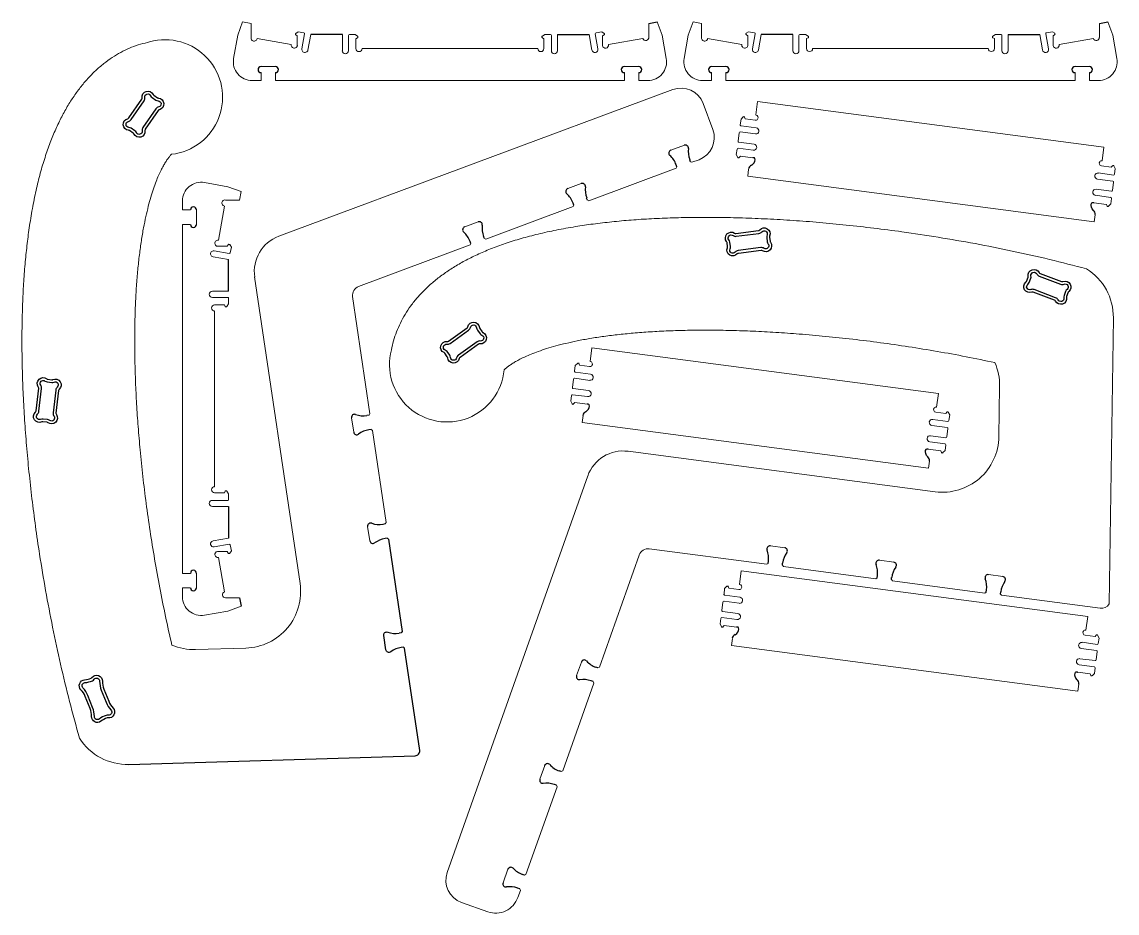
# Paper-space layout 'cutting parts' of a CAD drawing. Header units: millimetres. Extents: x 17 to 1191, y 3450 to 4881.
# Drawn here: x 25 to 1191, y 3450 to 4398 of the extents above; entities that cross this region are included whole.
import ezdxf

# ---------------------------------------------------------------- set-up
doc = ezdxf.new("R2010")
doc.units = ezdxf.units.MM
doc.layers.add('Corte', color=170, linetype='Continuous')

# ---------------------------------------------------------------- blocks, each defined once
blk = doc.blocks.new('base')
at = {"layer": 'Corte', "color": 7, "linetype": 'Continuous', "lineweight": 15}
for p, q in [((180.1, 4878.8), (205, 4874.4)), ((205, 4874.4), (219.1, 4869.3)), ((217.5, 4860.2), (202.5, 4860.2)), ((219.1, 4869.3), (217.5, 4860.2)), ((156.6, 4859.1), (156.6, 4849.6)), ((156.6, 4849.6), (165.1, 4849.6)), ((171.6, 4834.3), (171.6, 4849.6)), ((201.3, 4853.8), (194.9, 4817.4)), ((156.6, 4648.6), (156.6, 4834.3)), ((156.6, 4834.3), (165.1, 4834.3)), ((206.4, 4803.3), (190.4, 4806.1)), ((193.8, 4811), (204.3, 4811)), ((204.3, 4811), (205.2, 4812.6)), ((206.9, 4812.7), (208.7, 4810.2)), ((208.7, 4810.2), (207.6, 4804.1)), ((205.7, 4796.8), (189.2, 4799.7)), ((205.7, 4763.1), (188.4, 4763.1)), ((204.7, 4756.6), (188.4, 4756.6)), ((205.7, 4755.6), (205.7, 4749.6)), ((201.2, 4748.6), (190.7, 4748.6)), ((202.2, 4747), (201.2, 4748.6)), ((205.7, 4749.6), (203.9, 4746.9)), ((190.7, 4742.1), (190.7, 4648.6)), ((156.6, 4648.6), (156.6, 4463)), ((190.7, 4555.1), (190.7, 4648.6)), ((201.2, 4548.6), (190.7, 4548.6)), ((202.2, 4550.3), (201.2, 4548.6)), ((205.7, 4547.6), (203.9, 4550.3)), ((205.7, 4541.6), (205.7, 4547.6)), ((204.7, 4540.6), (188.4, 4540.6)), ((205.7, 4534.1), (188.4, 4534.1)), ((205.7, 4500.4), (189.2, 4497.5)), ((206.4, 4494), (190.4, 4491.1)), ((206.9, 4484.6), (208.7, 4487.1)), ((208.7, 4487.1), (207.6, 4493.2)), ((193.8, 4486.3), (204.3, 4486.3)), ((201.4, 4443.3), (194.9, 4479.9)), ((204.3, 4486.3), (205.2, 4484.6)), ((156.6, 4463), (165.1, 4463)), ((171.6, 4463), (171.6, 4447.7)), ((156.6, 4438.1), (156.6, 4447.7)), ((156.6, 4447.7), (165.1, 4447.7)), ((217.5, 4437), (202.5, 4437)), ((180.1, 4418.4), (205, 4422.8)), ((205, 4422.8), (219.1, 4428))]:
    blk.add_line(p, q, dxfattribs=at)
at = {"layer": 'Corte'}
for p, q in [((205.7, 4763.1), (205.7, 4796.8)), ((205.7, 4534.1), (205.7, 4500.4)), ((217.5, 4437), (219.1, 4428))]:
    blk.add_line(p, q, dxfattribs=at)
at = {"layer": 'Corte', "color": 7, "linetype": 'Continuous', "lineweight": 15}
for centre, radius, start, end in [((176.6, 4859.1), 20, 80, 180), ((201.9, 4857), 3.25, 79.9999, 259.9999), ((194.4, 4814.2), 3.25, 79.9999, 259.9999), ((206.1, 4812.1), 1, 34.4968, 150), ((189.8, 4802.9), 3.25, 79.9999, 259.9999), ((206.6, 4804.3), 1, 260, 350), ((188.4, 4759.9), 3.25, 90, 270), ((204.7, 4755.6), 1, 0, 90), ((190.7, 4745.4), 3.25, 90, 270), ((203, 4747.5), 1, 210, 325.5032), ((190.7, 4551.9), 3.25, 90, 270), ((203, 4549.8), 1, 34.4968, 150), ((188.4, 4537.4), 3.25, 90, 270), ((204.7, 4541.6), 1, 270, 0), ((189.8, 4494.3), 3.25, 100.0001, 280.0001), ((206.6, 4493), 1, 10, 100), ((194.4, 4483.1), 3.25, 100.0001, 280.0001), ((206.1, 4485.1), 1, 210, 325.5032), ((202.5, 4440.3), 3.25, 110, 280.0001), ((176.6, 4438.1), 20, 180, 280)]:
    blk.add_arc(centre, radius, start, end, dxfattribs=at)
at = {"layer": 'Corte'}
for centre, start, end in [((168.4, 4849.6), 0, 180), ((168.4, 4834.3), 180, 0), ((168.4, 4463), 0, 180), ((168.4, 4447.7), 180, 0)]:
    blk.add_arc(centre, 3.25, start, end, dxfattribs=at)

psp = doc.layouts.new('cutting parts')

# ---------------------------------------------------------------- linework, layer by layer
for points in [[(143.6, 4279.7), (139.8, 4282.4, 0.133711), (138.8, 4282.7, -0.85779), (137.8, 4295, 0.18546), (138.9, 4295.8), (152.7, 4315.9, 0.185461), (153.1, 4317.3, -0.857789), (164.9, 4320.8, 0.133711), (165.6, 4319.9), (169.5, 4317.3, 0.13371), (170.4, 4317, -0.857788), (171.5, 4304.6, 0.18546), (170.3, 4303.8), (156.5, 4283.8, 0.185461), (156.2, 4282.4, -0.857791), (144.3, 4278.9, 0.133712)], [(821.3, 4164.5, 0.133712), (821.7, 4163.5, -0.857791), (813.2, 4154.5, 0.185461), (811.8, 4154.9), (787.7, 4151.7, 0.18546), (786.4, 4151.1, -0.857788), (775.9, 4157.6, 0.13371), (776.1, 4158.6), (775.5, 4163.2, 0.133711), (775.1, 4164.2, -0.857789), (783.6, 4173.2, 0.185461), (785, 4172.9), (809.1, 4176, 0.18546), (810.3, 4176.7, -0.85779), (820.8, 4170.2, 0.133711), (820.7, 4169.1)], [(1136.9, 4105.9, 0.133712), (1136.8, 4104.8, -0.857791), (1125.1, 4100.9, 0.185461), (1124.1, 4101.8), (1101.3, 4110.4, 0.18546), (1099.8, 4110.4, -0.857788), (1093.6, 4121.1, 0.13371), (1094.2, 4121.9), (1095.9, 4126.3, 0.133711), (1096, 4127.3, -0.857789), (1107.7, 4131.3, 0.185461), (1108.8, 4130.3), (1131.5, 4121.8, 0.18546), (1133, 4121.8, -0.85779), (1139.2, 4111.1, 0.133711), (1138.6, 4110.3)], [(474.4, 4046.1, -0.857789), (477.7, 4058, 0.185461), (479.1, 4058.4), (498.9, 4072.5, 0.18546), (499.7, 4073.7, -0.85779), (512, 4072.9, 0.133711), (512.4, 4071.9), (515.1, 4068.1, 0.133712), (515.9, 4067.4, -0.857791), (512.6, 4055.5, 0.185461), (511.2, 4055.1), (491.4, 4041, 0.18546), (490.6, 4039.8, -0.857788), (478.3, 4040.7, 0.13371), (477.9, 4041.6), (475.2, 4045.5, 0.133711)], [(57.2, 4017.3, 0.13371), (58.2, 4017.5, -0.857788), (64.9, 4007.1, 0.18546), (64.3, 4005.8), (61.5, 3981.7, 0.185461), (61.9, 3980.3, -0.857791), (53, 3971.6, 0.133712), (52, 3972), (47.4, 3972.6, 0.133711), (46.4, 3972.4, -0.85779), (39.7, 3982.8, 0.18546), (40.3, 3984.1), (43.1, 4008.2, 0.185461), (42.7, 4009.6, -0.857789), (51.6, 4018.3, 0.133711), (52.6, 4017.9)], [(99.8, 3700.5, -0.716548), (110.9, 3696.5, 0.097818), (112.5, 3688.1), (117.6, 3675.2, 0.097818), (122.2, 3668, -0.71655), (116.7, 3657.5, 0.120115), (115.8, 3657.4, 0.083421), (109.3, 3653.9, -0.628953), (99.3, 3659, 0.097818), (97.7, 3667.4), (92.6, 3680.3, 0.097818), (88, 3687.5, -0.628952), (92, 3698, 0.083422), (99, 3699.9, 0.120112)]]:
    psp.add_lwpolyline(points, format="xyb", close=True)
at = {"layer": 'Corte', "color": 7, "linetype": 'Continuous', "lineweight": 15}
for p, q in [((734.3, 4383.9), (739.4, 4398)), ((739.4, 4398), (748.5, 4396.4)), ((748.5, 4396.4), (748.5, 4381.4)), ((1171.7, 4396.4), (1171.7, 4381.4)), ((1185.9, 4383.9), (1180.8, 4398)), ((729.9, 4359), (734.3, 4383.9)), ((796, 4385.9), (798.5, 4387.6)), ((797.7, 4383.2), (796.1, 4384.2)), ((797.7, 4372.7), (797.7, 4383.2)), ((798.5, 4387.6), (804.6, 4386.5)), ((805.4, 4385.4), (802.6, 4369.3)), ((811.9, 4384.7), (809, 4368.2)), ((845.6, 4384.7), (845.6, 4367.4)), ((852.1, 4383.7), (852.1, 4367.4)), ((853.1, 4384.7), (859.1, 4384.7)), ((859.1, 4384.7), (861.8, 4382.8)), ((1061.1, 4384.7), (1058.4, 4382.8)), ((1067.1, 4384.7), (1061.1, 4384.7)), ((1068.1, 4383.7), (1068.1, 4367.4)), ((1074.6, 4384.7), (1074.6, 4367.4)), ((1108.3, 4384.7), (1111.2, 4368.2)), ((1114.8, 4385.4), (1117.6, 4369.3)), ((1121.7, 4387.6), (1115.6, 4386.5)), ((1124.2, 4385.9), (1121.7, 4387.6)), ((1122.5, 4383.2), (1124.1, 4384.2)), ((1122.5, 4372.7), (1122.5, 4383.2)), ((1190.3, 4359), (1185.9, 4383.9)), ((754.9, 4380.3), (791.3, 4373.9)), ((861.7, 4381.1), (860.1, 4380.2)), ((860.1, 4380.2), (860.1, 4369.7)), ((1058.5, 4381.1), (1060.1, 4380.2)), ((1060.1, 4380.2), (1060.1, 4369.7)), ((1165.4, 4380.3), (1128.9, 4373.9)), ((866.6, 4369.7), (960.1, 4369.7)), ((1053.6, 4369.7), (960.1, 4369.7)), ((774.4, 4350.5), (759.1, 4350.5)), ((1145.8, 4350.5), (1161.1, 4350.5)), ((749.6, 4335.5), (759.1, 4335.5)), ((759.1, 4335.5), (759.1, 4344)), ((774.4, 4335.5), (774.4, 4344)), ((960.1, 4335.5), (774.4, 4335.5)), ((960.1, 4335.5), (1145.8, 4335.5)), ((1145.8, 4335.5), (1145.8, 4344)), ((1161.1, 4335.5), (1161.1, 4344)), ((1170.6, 4335.5), (1161.1, 4335.5)), ((718, 4326), (298.5, 4169.9)), ((806.1, 4299), (808, 4313.3)), ((808, 4313.3), (1176.6, 4264.7)), ((760.5, 4283.5), (750.1, 4311.3)), ((789.6, 4288.5), (790.4, 4294.5)), ((790.4, 4294.5), (792.6, 4296.9)), ((794.2, 4296.6), (794.9, 4294.9)), ((794.9, 4294.9), (805.4, 4293.5)), ((788.5, 4280.1), (787.3, 4271.2)), ((789.6, 4281), (805.7, 4278.8)), ((790.4, 4287.4), (806.6, 4285.3)), ((730.1, 4266.8), (715.7, 4261.5)), ((788.1, 4270.1), (804.3, 4267.9)), ((786.2, 4262.7), (785.4, 4256.8)), ((785.4, 4256.8), (786.9, 4253.9)), ((787.3, 4263.6), (803.5, 4261.5)), ((789.7, 4255.2), (788.6, 4253.7)), ((802.9, 4253.5), (789.7, 4255.2)), ((1174.7, 4250.3), (1176.6, 4264.7)), ((628.6, 4207.8), (721.4, 4242.3)), ((721.4, 4242.3), (722.2, 4243.9)), ((738.2, 4248.6), (736.6, 4249.2)), ((738.2, 4248.6), (745.7, 4251.4)), ((1184.4, 4243.5), (1174, 4244.9)), ((1185.6, 4245), (1184.4, 4243.5)), ((1188.7, 4241.9), (1187.2, 4244.9)), ((1187.9, 4236), (1188.7, 4241.9)), ((797.5, 4234), (798.5, 4241.5)), ((1166.1, 4185.4), (797.5, 4234)), ((1186, 4228.7), (1169.8, 4230.8)), ((1186.8, 4235.1), (1170.7, 4237.3)), ((219.5, 4227.1), (244.4, 4222.7)), ((244.4, 4222.7), (258.5, 4217.6)), ((620.4, 4226), (606, 4220.7)), ((1184.5, 4217.8), (1168.4, 4219.9)), ((1186.8, 4227.6), (1185.7, 4218.7)), ((196, 4207.4), (196, 4197.9)), ((256.9, 4208.5), (241.9, 4208.5)), ((258.5, 4217.6), (256.9, 4208.5)), ((628.6, 4207.8), (627, 4208.4)), ((1183.7, 4211.3), (1167.5, 4213.5)), ((1184.5, 4210.2), (1183.8, 4204.3)), ((196, 4197.9), (204.5, 4197.9)), ((211, 4182.6), (211, 4197.9)), ((240.8, 4202.1), (234.4, 4165.7)), ((518.9, 4167), (611.7, 4201.5)), ((611.7, 4201.5), (612.6, 4203.1)), ((1166, 4205.6), (1179.2, 4203.9)), ((1179.2, 4203.9), (1179.9, 4202.1)), ((1183.8, 4204.3), (1181.6, 4201.8)), ((510.8, 4185.2), (496.4, 4179.8)), ((1166.1, 4185.4), (1167.1, 4192.9)), ((196, 3996.9), (196, 4182.6)), ((196, 4182.6), (204.5, 4182.6)), ((243.7, 4159.3), (244.7, 4160.9)), ((246.4, 4161), (248.1, 4158.5)), ((383.5, 4116.6), (502.1, 4160.7)), ((502.1, 4160.7), (502.9, 4162.2)), ((518.9, 4167), (517.3, 4167.6)), ((245.9, 4151.6), (229.8, 4154.4)), ((233.2, 4159.3), (243.7, 4159.3)), ((248.1, 4158.5), (247, 4152.4)), ((245.2, 4145.1), (228.7, 4148)), ((321.2, 3800.6), (272.9, 4126.6)), ((245.2, 4111.4), (227.9, 4111.4)), ((244.2, 4104.9), (227.9, 4104.9)), ((245.2, 4103.9), (245.2, 4097.9)), ((377.1, 4105.7), (395.5, 3981)), ((240.7, 4096.9), (230.2, 4096.9)), ((230.2, 4090.4), (230.2, 3996.9)), ((241.6, 4095.3), (240.7, 4096.9)), ((245.2, 4097.9), (243.3, 4095.2)), ((1182.3, 3778.7), (1186.6, 4083.2)), ((629.8, 4036.8), (631.7, 4051.1)), ((631.7, 4051.1), (1000.4, 4002.5)), ((613.3, 4026.3), (614.1, 4032.3)), ((614.1, 4032.3), (616.3, 4034.7)), ((618, 4034.4), (618.7, 4032.7)), ((618.7, 4032.7), (629.1, 4031.3)), ((614.2, 4025.2), (630.4, 4023.1)), ((612.2, 4017.9), (611.1, 4009)), ((613.4, 4018.8), (629.5, 4016.6)), ((1064.8, 3956.7), (1065.6, 4010.4)), ((609.9, 4000.6), (609.2, 3994.6)), ((611.1, 4001.4), (627.2, 3999.3)), ((611.9, 4007.9), (628.1, 4005.7)), ((998.5, 3988.2), (1000.4, 4002.5)), ((196, 3996.9), (196, 3811.3)), ((230.2, 3903.4), (230.2, 3996.9)), ((609.2, 3994.6), (610.7, 3991.7)), ((613.5, 3993), (612.3, 3991.5)), ((626.7, 3991.3), (613.5, 3993)), ((376, 3976.8), (378.3, 3961.6)), ((395.5, 3981), (394.6, 3979.5)), ((621.3, 3971.8), (622.3, 3979.3)), ((1010.6, 3973), (994.4, 3975.1)), ((1008.2, 3981.3), (997.8, 3982.7)), ((1009.3, 3982.9), (1008.2, 3981.3)), ((1012.5, 3979.8), (1011, 3982.7)), ((1011.7, 3973.8), (1012.5, 3979.8)), ((398.2, 3963.2), (396.8, 3964.3)), ((412.7, 3865.3), (398.2, 3963.2)), ((989.9, 3923.2), (621.3, 3971.8)), ((1009.7, 3966.5), (993.6, 3968.6)), ((1010.6, 3965.4), (1009.4, 3956.5)), ((1007.5, 3949.2), (991.3, 3951.3)), ((1008.3, 3955.6), (992.1, 3957.7)), ((997, 3898.1), (670.3, 3941.2)), ((989.7, 3943.5), (1002.9, 3941.7)), ((1002.9, 3941.7), (1003.7, 3939.9)), ((1007.5, 3942.1), (1005.3, 3939.7)), ((1008.3, 3948), (1007.5, 3942.1)), ((989.9, 3923.2), (990.9, 3930.7)), ((477.9, 3493.1), (627.3, 3914.9)), ((240.7, 3896.9), (230.2, 3896.9)), ((241.6, 3898.6), (240.7, 3896.9)), ((245.2, 3895.9), (243.3, 3898.6)), ((245.2, 3889.9), (245.2, 3895.9)), ((244.2, 3888.9), (227.9, 3888.9)), ((245.2, 3882.4), (227.9, 3882.4)), ((393.1, 3861), (395.4, 3845.9)), ((412.7, 3865.3), (411.7, 3863.8)), ((245.2, 3848.8), (228.7, 3845.9)), ((415.3, 3847.5), (414, 3848.6)), ((245.9, 3842.3), (229.8, 3839.4)), ((233.2, 3834.6), (243.7, 3834.6)), ((243.7, 3834.6), (244.7, 3832.9)), ((246.4, 3832.9), (248.1, 3835.4)), ((248.1, 3835.4), (247, 3841.5)), ((692.8, 3837.4), (817.8, 3820.9)), ((836.9, 3838.5), (821.7, 3840.5)), ((240.8, 3791.6), (234.4, 3828.2)), ((682, 3830.8), (639.8, 3711.5)), ((952.9, 3823.2), (937.7, 3825.2)), ((196, 3811.3), (204.5, 3811.3)), ((211, 3811.3), (211, 3796)), ((788.8, 3799.6), (790.7, 3813.9)), ((790.7, 3813.9), (1159.3, 3765.3)), ((817.8, 3820.9), (819.2, 3821.9)), ((835.6, 3818.5), (834.4, 3819.9)), ((933.7, 3805.6), (835.6, 3818.5)), ((933.7, 3805.6), (935.2, 3806.6)), ((951.6, 3803.2), (950.4, 3804.6)), ((1049.8, 3790.3), (951.6, 3803.2)), ((1069, 3807.9), (1053.8, 3809.9)), ((196, 3786.5), (196, 3796)), ((196, 3796), (204.5, 3796)), ((772.3, 3789.1), (773, 3795.1)), ((773, 3795.1), (775.2, 3797.5)), ((773.1, 3788), (789.3, 3785.9)), ((776.9, 3797.2), (777.6, 3795.5)), ((777.6, 3795.5), (788, 3794.1)), ((1051.3, 3791.3), (1049.8, 3790.3)), ((1067.7, 3787.9), (1066.5, 3789.3)), ((1172.5, 3774.1), (1067.7, 3787.9)), ((256.9, 3785.3), (241.9, 3785.3)), ((244.4, 3771.2), (258.5, 3776.3)), ((771.1, 3780.7), (770, 3771.8)), ((772.3, 3781.6), (788.4, 3779.4)), ((219.5, 3766.8), (244.4, 3771.2)), ((770, 3764.2), (786.1, 3762.1)), ((770.8, 3770.7), (787, 3768.5)), ((1157.4, 3751), (1159.3, 3765.3)), ((768.9, 3763.4), (768.1, 3757.4)), ((768.1, 3757.4), (769.6, 3754.5)), ((772.4, 3755.8), (771.2, 3754.3)), ((785.6, 3754.1), (772.4, 3755.8)), ((780.2, 3734.6), (781.2, 3742.1)), ((1167.1, 3744.1), (1156.7, 3745.5)), ((1168.2, 3745.6), (1167.1, 3744.1)), ((1171.4, 3742.5), (1169.9, 3745.5)), ((1170.6, 3736.6), (1171.4, 3742.5)), ((263.6, 3731.8), (210, 3730.2)), ((1148.8, 3686), (780.2, 3734.6)), ((1168.7, 3729.3), (1152.5, 3731.4)), ((1169.5, 3735.7), (1153.3, 3737.9)), ((1167.2, 3718.4), (1151.1, 3720.5)), ((1169.5, 3728.2), (1168.3, 3719.3)), ((620.5, 3716.9), (615.4, 3702.5)), ((639.8, 3711.5), (638.2, 3710.7)), ((1148.7, 3706.2), (1161.9, 3704.5)), ((1166.4, 3711.9), (1150.2, 3714.1)), ((1167.2, 3710.8), (1166.4, 3704.9)), ((633.8, 3694.6), (600.7, 3601.3)), ((633.8, 3694.6), (633.1, 3696.2)), ((1161.9, 3704.5), (1162.6, 3702.7)), ((1166.4, 3704.9), (1164.2, 3702.4)), ((1148.8, 3686), (1149.8, 3693.5)), ((581.5, 3606.7), (576.3, 3592.2)), ((600.7, 3601.3), (599.2, 3600.4)), ((594.7, 3584.3), (561.6, 3491)), ((594.7, 3584.3), (594, 3585.9)), ((542.4, 3496.4), (537.3, 3481.9)), ((561.6, 3491), (560.1, 3490.1)), ((555.6, 3474), (552.9, 3466.5)), ((555.6, 3474), (555, 3475.6)), ((521, 3451.2), (493.1, 3461.1))]:
    psp.add_line(p, q, dxfattribs=at)
at = {"layer": 'Corte'}
for p, q in [((1171.7, 4396.4), (1180.8, 4398)), ((845.6, 4384.7), (811.9, 4384.7)), ((1074.6, 4384.7), (1108.3, 4384.7)), ((722.2, 4243.9), (721.4, 4246.1)), ((736.6, 4249.2), (735.8, 4251.4)), ((627, 4208.4), (626.1, 4210.6)), ((612.6, 4203.1), (611.7, 4205.3)), ((502.9, 4162.2), (502.1, 4164.5)), ((517.3, 4167.6), (516.5, 4169.8)), ((245.2, 4111.4), (245.2, 4145.1)), ((394.6, 3979.5), (392.3, 3979.2)), ((396.8, 3964.3), (394.5, 3964)), ((245.2, 3882.4), (245.2, 3848.8)), ((411.7, 3863.8), (409.4, 3863.4)), ((414, 3848.6), (411.6, 3848.3)), ((819.2, 3821.9), (819.5, 3824.2)), ((834.4, 3819.9), (834.7, 3822.2)), ((935.2, 3806.6), (935.5, 3808.9)), ((950.4, 3804.6), (950.7, 3806.9)), ((1051.3, 3791.3), (1051.6, 3793.6)), ((1066.5, 3789.3), (1066.8, 3791.6)), ((256.9, 3785.3), (258.5, 3776.3)), ((638.2, 3710.7), (636, 3711.5)), ((633.1, 3696.2), (630.9, 3697)), ((599.2, 3600.4), (596.9, 3601.2)), ((594, 3585.9), (591.8, 3586.7)), ((560.1, 3490.1), (557.8, 3490.9)), ((555, 3475.6), (552.7, 3476.4))]:
    psp.add_line(p, q, dxfattribs=at)
for points in [[(145.3, 4282.2), (141.5, 4284.8, 0.133711), (139, 4285.7, -0.85779), (138.5, 4292.1, 0.18546), (141.4, 4294.1), (155.2, 4314.2, 0.185461), (156, 4317.7, -0.857789), (162.2, 4319.5, 0.133711), (163.9, 4317.5), (167.8, 4314.8, 0.13371), (170.2, 4314, -0.857788), (170.8, 4307.6, 0.18546), (167.8, 4305.5), (154, 4285.5, 0.185461), (153.2, 4282, -0.857791), (147, 4280.2, 0.133712)], [(818.3, 4164.1, 0.133712), (819.3, 4161.7, -0.857791), (814.9, 4157, 0.185461), (811.4, 4157.9), (787.3, 4154.7, 0.18546), (784.2, 4153, -0.857788), (778.7, 4156.4, 0.13371), (779.1, 4159), (778.5, 4163.6, 0.133711), (777.4, 4166.1, -0.857789), (781.9, 4170.7, 0.185461), (785.3, 4169.9), (809.5, 4173, 0.18546), (812.6, 4174.7, -0.85779), (818.1, 4171.3, 0.133711), (817.7, 4168.7)], [(1134.1, 4106.9, 0.133712), (1133.9, 4104.3, -0.857791), (1127.8, 4102.3, 0.185461), (1125.1, 4104.6), (1102.3, 4113.2, 0.18546), (1098.7, 4113.2, -0.857788), (1095.5, 4118.7, 0.13371), (1097.1, 4120.9), (1098.7, 4125.2, 0.133711), (1098.9, 4127.9, -0.857789), (1105, 4129.9, 0.185461), (1107.7, 4127.5), (1130.5, 4119, 0.18546), (1134.1, 4119, -0.85779), (1137.3, 4113.4, 0.133711), (1135.8, 4111.3)], [(475.6, 4048.9, -0.857789), (477.3, 4055.1, 0.185461), (480.8, 4055.9), (500.6, 4070, 0.18546), (502.6, 4073, -0.85779), (509, 4072.6, 0.133711), (509.9, 4070.1), (512.7, 4066.3, 0.133712), (514.7, 4064.7, -0.857791), (513, 4058.5, 0.185461), (509.5, 4057.6), (489.7, 4043.5, 0.18546), (487.7, 4040.5, -0.857788), (481.3, 4040.9, 0.13371), (480.4, 4043.4), (477.7, 4047.2, 0.133711)], [(56.9, 4014.4, 0.13371), (59.5, 4014.8, -0.857788), (62.9, 4009.4, 0.18546), (61.3, 4006.2), (58.5, 3982, 0.185461), (59.4, 3978.5, -0.857791), (54.8, 3974, 0.133712), (52.4, 3975), (47.7, 3975.5, 0.133711), (45.1, 3975.1, -0.85779), (41.7, 3980.6, 0.18546), (43.3, 3983.7), (46.1, 4007.9, 0.185461), (45.2, 4011.4, -0.857789), (49.8, 4015.9, 0.133711), (52.2, 4014.9)], [(102.1, 3698.6, -0.716548), (107.9, 3696.5, 0.097818), (109.7, 3687), (114.8, 3674.1, 0.097818), (120, 3665.9, -0.71655), (117.2, 3660.4, 0.120115), (114.8, 3660.2, 0.083421), (107.5, 3656.3, -0.628953), (102.3, 3658.9, 0.097818), (100.5, 3668.5), (95.4, 3681.4, 0.097818), (90.2, 3689.5, -0.628952), (92.3, 3695, 0.083422), (100.3, 3697.1, 0.120112)]]:
    psp.add_lwpolyline(points, format="xyb", close=True, dxfattribs=at)
psp.add_lwpolyline([(415.3, 3847.5), (429.8, 3749.4), (428.9, 3748), (426.5, 3747.6)], dxfattribs=at)
psp.add_lwpolyline([(139, 3608), (443.7, 3617.2, 0.448846), (448.5, 3622.9), (432.4, 3731.6), (431.1, 3732.8), (428.8, 3732.4, 0.121695), (417.7, 3727.9, -0.574449), (412.5, 3730), (410.3, 3745.2, -0.574449), (414.6, 3748.7, 0.121695), (426.5, 3747.6)], format="xyb", dxfattribs=at)
at = {"layer": 'Corte', "color": 7, "linetype": 'Continuous', "lineweight": 15}
for centre, radius, start, end in [((796.6, 4385), 1, 124.4968, 240), ((804.5, 4385.5), 1, 350, 80), ((853.1, 4383.7), 1, 90, 180), ((861.2, 4382), 1, 300, 55.5032), ((1059, 4382), 1, 124.4968, 240), ((1067.1, 4383.7), 1, 0, 90), ((1115.7, 4385.5), 1, 100, 190), ((1123.6, 4385), 1, 300, 55.5032), ((177.7, 4317.9), 61.1, 276.213, 105.7656), ((751.7, 4380.8), 3.25, 169.9999, 349.9999), ((794.5, 4373.3), 3.25, 169.9999, 349.9999), ((1125.7, 4373.3), 3.25, 190.0001, 10.0001), ((1168.4, 4381.4), 3.25, 200, 0), ((749.6, 4355.5), 20, 170, 270), ((805.8, 4368.7), 3.25, 169.9999, 349.9999), ((848.8, 4367.4), 3.25, 180, 0), ((863.3, 4369.7), 3.25, 180, 0), ((1056.8, 4369.7), 3.25, 180, 0), ((1071.3, 4367.4), 3.25, 180, 0), ((1114.4, 4368.7), 3.25, 190.0001, 10.0001), ((1170.6, 4355.5), 20, 270, 10), ((726.7, 4302.6), 25, 20.4154, 110.4154), ((790.6, 4288.4), 1, 172.4893, 262.4893), ((793.3, 4296.2), 1, 22.4893, 137.9925), ((805.8, 4296.2), 2.75, 260.5622, 84.4163), ((737, 4274.8), 25, 290.4154, 20.4154), ((789.4, 4280), 1, 82.4893, 172.4893), ((806.2, 4282), 3.25, 262.4893, 82.4893), ((788.3, 4271), 1, 172.4893, 262.4893), ((803.9, 4264.7), 3.25, 262.4893, 82.4893), ((787.2, 4262.6), 1, 82.4893, 172.4893), ((787.8, 4254.3), 1, 206.986, 322.4893), ((1174.3, 4247.6), 2.75, 80.5622, 264.4163), ((1186.3, 4244.4), 1, 26.986, 142.4892), ((1170.2, 4234), 3.25, 82.4892, 262.4892), ((1187, 4236.1), 1, 262.4892, 352.4892), ((216, 4207.4), 20, 80, 180), ((1167.9, 4216.7), 3.25, 82.4892, 262.4892), ((1184.7, 4218.8), 1, 262.4892, 352.4892), ((1185.8, 4227.7), 1, 352.4892, 82.4892), ((241.3, 4205.3), 3.25, 79.9999, 259.9999), ((1183.6, 4210.4), 1, 352.4892, 82.4892), ((1180.8, 4202.5), 1, 202.4892, 317.9925), ((233.8, 4162.5), 3.25, 79.9999, 259.9999), ((245.5, 4160.4), 1, 34.4968, 150), ((312.5, 4132.4), 40, 110.4154, 188.4154), ((229.2, 4151.2), 3.25, 79.9999, 259.9999), ((246, 4152.6), 1, 260, 350), ((1126.6, 4084.1), 60, 359.1802, 58.5241), ((387, 4107.2), 10, 110.4154, 188.4154), ((227.9, 4108.2), 3.25, 90, 270), ((244.2, 4103.9), 1, 0, 90), ((230.2, 4093.7), 3.25, 90, 270), ((242.5, 4095.8), 1, 210, 325.5032), ((477.5, 4033.4), 61.1, 165.1391, 354.6916), ((617.1, 4034.1), 1, 22.4893, 137.9925), ((629.6, 4034), 2.75, 260.5622, 84.4163), ((1005.6, 4011.3), 60, 359.1802, 23.7837), ((614.3, 4026.2), 1, 172.4893, 262.4893), ((629.9, 4019.9), 3.25, 262.4893, 82.4893), ((612, 4008.9), 1, 172.4893, 262.4893), ((613.2, 4017.8), 1, 82.4893, 172.4893), ((610.9, 4000.4), 1, 82.4893, 172.4893), ((627.7, 4002.5), 3.25, 262.4893, 82.4893), ((611.5, 3992.1), 1, 206.986, 322.4893), ((998, 3985.5), 2.75, 80.5622, 264.4163), ((994, 3971.9), 3.25, 82.4892, 262.4892), ((1010.1, 3982.2), 1, 26.986, 142.4892), ((1009.6, 3965.5), 1, 352.4892, 82.4892), ((1010.7, 3973.9), 1, 262.4892, 352.4892), ((991.7, 3954.5), 3.25, 82.4892, 262.4892), ((1004.8, 3957.6), 60, 262.4893, 359.1802), ((1008.4, 3956.6), 1, 262.4892, 352.4892), ((665, 3901.5), 40, 82.4893, 160.4893), ((1004.6, 3940.3), 1, 202.4892, 317.9925), ((1007.3, 3948.2), 1, 352.4892, 82.4892), ((230.2, 3900.2), 3.25, 90, 270), ((242.5, 3898.1), 1, 34.4968, 150), ((227.9, 3885.7), 3.25, 90, 270), ((244.2, 3889.9), 1, 270, 0), ((229.2, 3842.6), 3.25, 100.0001, 280.0001), ((233.8, 3831.4), 3.25, 100.0001, 280.0001), ((246, 3841.3), 1, 10, 100), ((691.5, 3827.5), 10, 82.4893, 160.4893), ((245.5, 3833.4), 1, 210, 325.5032), ((261.8, 3791.8), 60, 271.7244, 8.4154), ((788.5, 3796.8), 2.75, 260.5622, 84.4163), ((241.9, 3788.6), 3.25, 110, 270), ((773.2, 3789), 1, 172.4893, 262.4893), ((776, 3796.8), 1, 22.4893, 137.9925), ((216, 3786.5), 20, 180, 280), ((772.1, 3780.6), 1, 82.4893, 172.4893), ((788.9, 3782.6), 3.25, 262.4893, 82.4893), ((1173.8, 3784), 10, 262.4893, 327.9368), ((769.8, 3763.2), 1, 82.4893, 172.4893), ((771, 3771.6), 1, 172.4893, 262.4893), ((786.6, 3765.3), 3.25, 262.4893, 82.4893), ((770.5, 3754.9), 1, 206.986, 322.4893), ((1156.9, 3748.2), 2.75, 80.5622, 264.4163), ((1169, 3745), 1, 26.986, 142.4892), ((208.2, 3790.2), 60, 247.121, 271.7244), ((1152.9, 3734.6), 3.25, 82.4892, 262.4892), ((1168.5, 3728.3), 1, 352.4892, 82.4892), ((1169.6, 3736.7), 1, 262.4892, 352.4892), ((1150.6, 3717.3), 3.25, 82.4892, 262.4892), ((1167.3, 3719.4), 1, 262.4892, 352.4892), ((1166.2, 3711), 1, 352.4892, 82.4892), ((1163.5, 3703.1), 1, 202.4892, 317.9925), ((137.2, 3668), 60, 212.3805, 271.7244), ((501.4, 3484.7), 25, 160.4893, 250.4893), ((529.4, 3474.8), 25, 250.4893, 340.4893)]:
    psp.add_arc(centre, radius, start, end, dxfattribs=at)
at = {"layer": 'Corte'}
for centre, radius, start, end in [((759.1, 4347.3), 3.25, 90, 270), ((774.4, 4347.3), 3.25, 270, 90), ((1145.8, 4347.3), 3.25, 90, 270), ((1161.1, 4347.3), 3.25, 270, 90), ((731.2, 4263.8), 3.22, 351.7883, 111.2889), ((716.7, 4258.4), 3.22, 109.5419, 229.0426), ((698, 4237.4), 25, 20.4153, 48.1692), ((759.2, 4260.2), 25, 172.6616, 200.4156), ((803.5, 4240.9), 5, 113.8931, 172.4892), ((607.1, 4217.6), 3.22, 109.5419, 229.0426), ((621.6, 4223), 3.22, 351.7883, 111.2889), ((649.6, 4219.4), 25, 172.6616, 200.4156), ((588.3, 4196.6), 25, 20.4153, 48.1692), ((207.8, 4197.9), 3.25, 0, 180), ((1162.2, 4193.6), 5, 352.4893, 51.0854), ((511.9, 4182.2), 3.22, 351.7883, 111.2889), ((207.8, 4182.6), 3.25, 180, 0), ((497.4, 4176.8), 3.22, 109.5419, 229.0426), ((478.7, 4155.7), 25, 20.4153, 48.1692), ((539.9, 4178.5), 25, 172.6616, 200.4156), ((379.2, 3977.3), 3.22, 69.7883, 189.2889), ((388.6, 4003.9), 25, 250.6616, 278.4156), ((627.2, 3978.7), 5, 113.8931, 172.4892), ((398.2, 3939.3), 25, 98.4153, 126.1692), ((381.5, 3962), 3.22, 187.5419, 307.0426), ((986, 3931.4), 5, 352.4893, 51.0854), ((396.3, 3861.6), 3.22, 69.7883, 189.2889), ((405.7, 3888.2), 25, 250.6616, 278.4156), ((398.6, 3846.3), 3.22, 187.5419, 307.0426), ((415.3, 3823.5), 25, 98.4153, 126.1692), ((821.2, 3837.3), 3.22, 81.6156, 201.1163), ((794.7, 3827.5), 25, 352.489, 20.2429), ((836.5, 3835.3), 3.22, 323.862, 83.3626), ((859.5, 3818.9), 25, 144.7353, 172.4893), ((937.2, 3822), 3.22, 81.6156, 201.1163), ((952.5, 3820), 3.22, 323.862, 83.3626), ((207.8, 3811.3), 3.25, 0, 180), ((910.7, 3812.2), 25, 352.489, 20.2429), ((975.5, 3803.6), 25, 144.7353, 172.4893), ((1053.3, 3806.7), 3.22, 81.6156, 201.1163), ((1026.8, 3796.9), 25, 352.489, 20.2429), ((1091.6, 3788.3), 25, 144.7353, 172.4869), ((1068.6, 3804.7), 3.22, 323.862, 83.3626), ((207.8, 3796), 3.25, 180, 0), ((786.1, 3741.5), 5, 113.8931, 172.4892), ((623.6, 3715.9), 3.22, 41.862, 161.3626), ((644.4, 3735), 25, 222.7353, 250.4893), ((618.4, 3701.4), 3.22, 159.6156, 279.1163), ((622.5, 3673.4), 25, 70.489, 98.2429), ((1144.9, 3694.2), 5, 352.4893, 51.0854), ((584.5, 3605.6), 3.22, 41.862, 161.3626), ((605.3, 3624.7), 25, 222.7353, 250.4893), ((579.4, 3591.1), 3.22, 159.6156, 279.1163), ((583.4, 3563.1), 25, 70.489, 98.2429), ((545.4, 3495.3), 3.22, 41.862, 161.3626), ((566.2, 3514.5), 25, 222.7353, 250.4893), ((540.3, 3480.8), 3.22, 159.6156, 279.1163), ((544.4, 3452.9), 25, 70.489, 98.2429)]:
    psp.add_arc(centre, radius, start, end, dxfattribs=at)
at = {"layer": 'Corte', "color": 7, "linetype": 'Continuous', "lineweight": 15}
for points, knots in [([(86.6, 3635.9), (82.9, 3648.9), (75.7, 3675), (66.2, 3714.5), (57.8, 3753.8), (50.4, 3792.8), (44.4, 3828.6), (39.6, 3861.2), (35.9, 3890.4), (32.7, 3919), (30.1, 3946.9), (28.1, 3974.1), (26.6, 4000.6), (25.6, 4026.1), (25.2, 4050.9), (25.3, 4074.7), (25.9, 4097.5), (26.9, 4119.2), (28.5, 4139.9), (30.5, 4159.6), (33, 4179.4), (36.2, 4199), (40.1, 4218.4), (44.6, 4236.6), (49.6, 4253.6), (55.1, 4269.3), (61, 4283.7), (67.4, 4297), (74.2, 4309.2), (81.4, 4320.4), (89.1, 4330.6), (97.2, 4339.9), (105.6, 4348.1), (114.4, 4355.4), (123.4, 4361.6), (132.6, 4366.8), (141.9, 4371.1), (151.4, 4374.4), (157.9, 4375.9), (161.1, 4376.7)], [0, 0, 0, 0, 0.050851, 0.101615, 0.152001, 0.20174, 0.250596, 0.288225, 0.325086, 0.361101, 0.3962, 0.430321, 0.463415, 0.49544, 0.526363, 0.556161, 0.584818, 0.611845, 0.637763, 0.66258, 0.686308, 0.712428, 0.737155, 0.760539, 0.782638, 0.803517, 0.822908, 0.84127, 0.858682, 0.875229, 0.891275, 0.906605, 0.921307, 0.935469, 0.949173, 0.962264, 0.975057, 0.987616, 1, 1, 1, 1]), ([(184.8, 3734.9), (182.5, 3745.1), (177.9, 3765.4), (171.9, 3795.9), (166.4, 3826.2), (161.6, 3856.1), (157.4, 3885.5), (153.9, 3914.2), (151.1, 3941.5), (148.9, 3967.2), (147.2, 3991.3), (146.1, 4014.6), (145.4, 4037), (145.2, 4058.5), (145.4, 4078.9), (146, 4098.3), (147, 4116.6), (148.4, 4133.9), (150.2, 4150), (152.2, 4164.9), (154.5, 4178.5), (157, 4190.7), (159.6, 4201.5), (162.3, 4211.4), (165, 4220.1), (167.8, 4227.8), (170.5, 4234.4), (173.1, 4239.9), (175.6, 4244.6), (177.9, 4248.6), (180.1, 4252), (182.2, 4254.8), (183.7, 4256.4), (184.3, 4257.2)], [0, 0, 0, 0, 0.058908, 0.117451, 0.17534, 0.232323, 0.28816, 0.342646, 0.395592, 0.442634, 0.488129, 0.531981, 0.574098, 0.614404, 0.652833, 0.689327, 0.723839, 0.756328, 0.786767, 0.815129, 0.841403, 0.864255, 0.885246, 0.904384, 0.921688, 0.937186, 0.9502, 0.961679, 0.971669, 0.980232, 0.987441, 0.994605, 1, 1, 1, 1]), ([(1158, 4135.3), (1144.9, 4138.7), (1118.6, 4145.5), (1079.1, 4154.4), (1039.6, 4162.2), (1000.5, 4169), (964.6, 4174.4), (932, 4178.6), (902.7, 4181.9), (874, 4184.7), (846.1, 4186.8), (818.8, 4188.4), (792.4, 4189.5), (766.8, 4190.1), (742.1, 4190.1), (718.2, 4189.6), (695.5, 4188.7), (673.8, 4187.3), (653.1, 4185.4), (633.4, 4183.1), (613.7, 4180.2), (594.1, 4176.7), (574.8, 4172.5), (556.7, 4167.7), (539.8, 4162.5), (524.2, 4156.7), (509.8, 4150.6), (496.6, 4144), (484.5, 4137), (473.4, 4129.6), (463.3, 4121.8), (454.2, 4113.5), (446.1, 4105), (439, 4096.1), (432.9, 4087), (427.9, 4077.7), (423.8, 4068.3), (420.5, 4058.8), (419.1, 4052.3), (418.4, 4049)], [0, 0, 0, 0, 0.050851, 0.101615, 0.152001, 0.20174, 0.250596, 0.288225, 0.325086, 0.361101, 0.3962, 0.430321, 0.463415, 0.49544, 0.526363, 0.556161, 0.584818, 0.611845, 0.637763, 0.66258, 0.686308, 0.712428, 0.737155, 0.760539, 0.782638, 0.803517, 0.822908, 0.84127, 0.858682, 0.875229, 0.891275, 0.906605, 0.921307, 0.935469, 0.949173, 0.962264, 0.975057, 0.987616, 1, 1, 1, 1]), ([(1060.5, 4035.5), (1050.3, 4037.6), (1029.9, 4041.9), (999.3, 4047.5), (968.9, 4052.4), (938.9, 4056.8), (909.5, 4060.5), (880.7, 4063.5), (853.4, 4065.9), (827.7, 4067.7), (803.5, 4069), (780.2, 4069.8), (757.8, 4070.1), (736.4, 4070), (715.9, 4069.5), (696.5, 4068.5), (678.2, 4067.2), (661, 4065.5), (644.9, 4063.6), (630, 4061.3), (616.5, 4058.8), (604.4, 4056.1), (593.5, 4053.4), (583.7, 4050.5), (575, 4047.6), (567.4, 4044.7), (560.9, 4041.9), (555.4, 4039.2), (550.7, 4036.7), (546.8, 4034.3), (543.4, 4032), (540.6, 4029.9), (539, 4028.4), (538.3, 4027.7)], [0, 0, 0, 0, 0.058908, 0.117451, 0.17534, 0.232323, 0.28816, 0.342646, 0.395592, 0.442634, 0.488129, 0.531981, 0.574098, 0.614404, 0.652833, 0.689327, 0.723839, 0.756328, 0.786767, 0.815129, 0.841403, 0.864255, 0.885246, 0.904384, 0.921688, 0.937186, 0.9502, 0.961679, 0.971669, 0.980232, 0.987441, 0.994605, 1, 1, 1, 1])]:
    psp.add_open_spline(points, degree=3, knots=knots, dxfattribs=at)
at = {"layer": 'Corte'}
for points in [[(801.4, 4245.4), (804, 4246.6), (806.6, 4253.6), (802.9, 4253.5), (802.9, 4253.5), (802.9, 4253.5)], [(1165.3, 4197.5), (1163.2, 4199.2), (1162.5, 4206.7), (1166, 4205.6), (1166, 4205.6), (1166, 4205.6)], [(625.2, 3983.3), (627.7, 3984.4), (630.3, 3991.4), (626.7, 3991.3), (626.7, 3991.3), (626.7, 3991.3)], [(989.1, 3935.3), (986.9, 3937), (986.2, 3944.5), (989.7, 3943.5), (989.7, 3943.5), (989.7, 3943.5)], [(784.1, 3746), (786.7, 3747.2), (789.2, 3754.2), (785.6, 3754.1), (785.6, 3754.1), (785.6, 3754.1)], [(1148, 3698.1), (1145.8, 3699.8), (1145.2, 3707.3), (1148.7, 3706.2), (1148.7, 3706.2), (1148.7, 3706.2)]]:
    psp.add_open_spline(points, degree=3, knots=[0.21267, 0.21267, 0.21267, 0.21267, 1, 2, 3, 3, 3, 3], dxfattribs=at)

# ---------------------------------------------------------------- block references
at = {"layer": 'Corte', "rotation": 90}
psp.add_blockref('base', (5129.3, 4178.9), dxfattribs=at)

doc.saveas('drawing.dxf')
